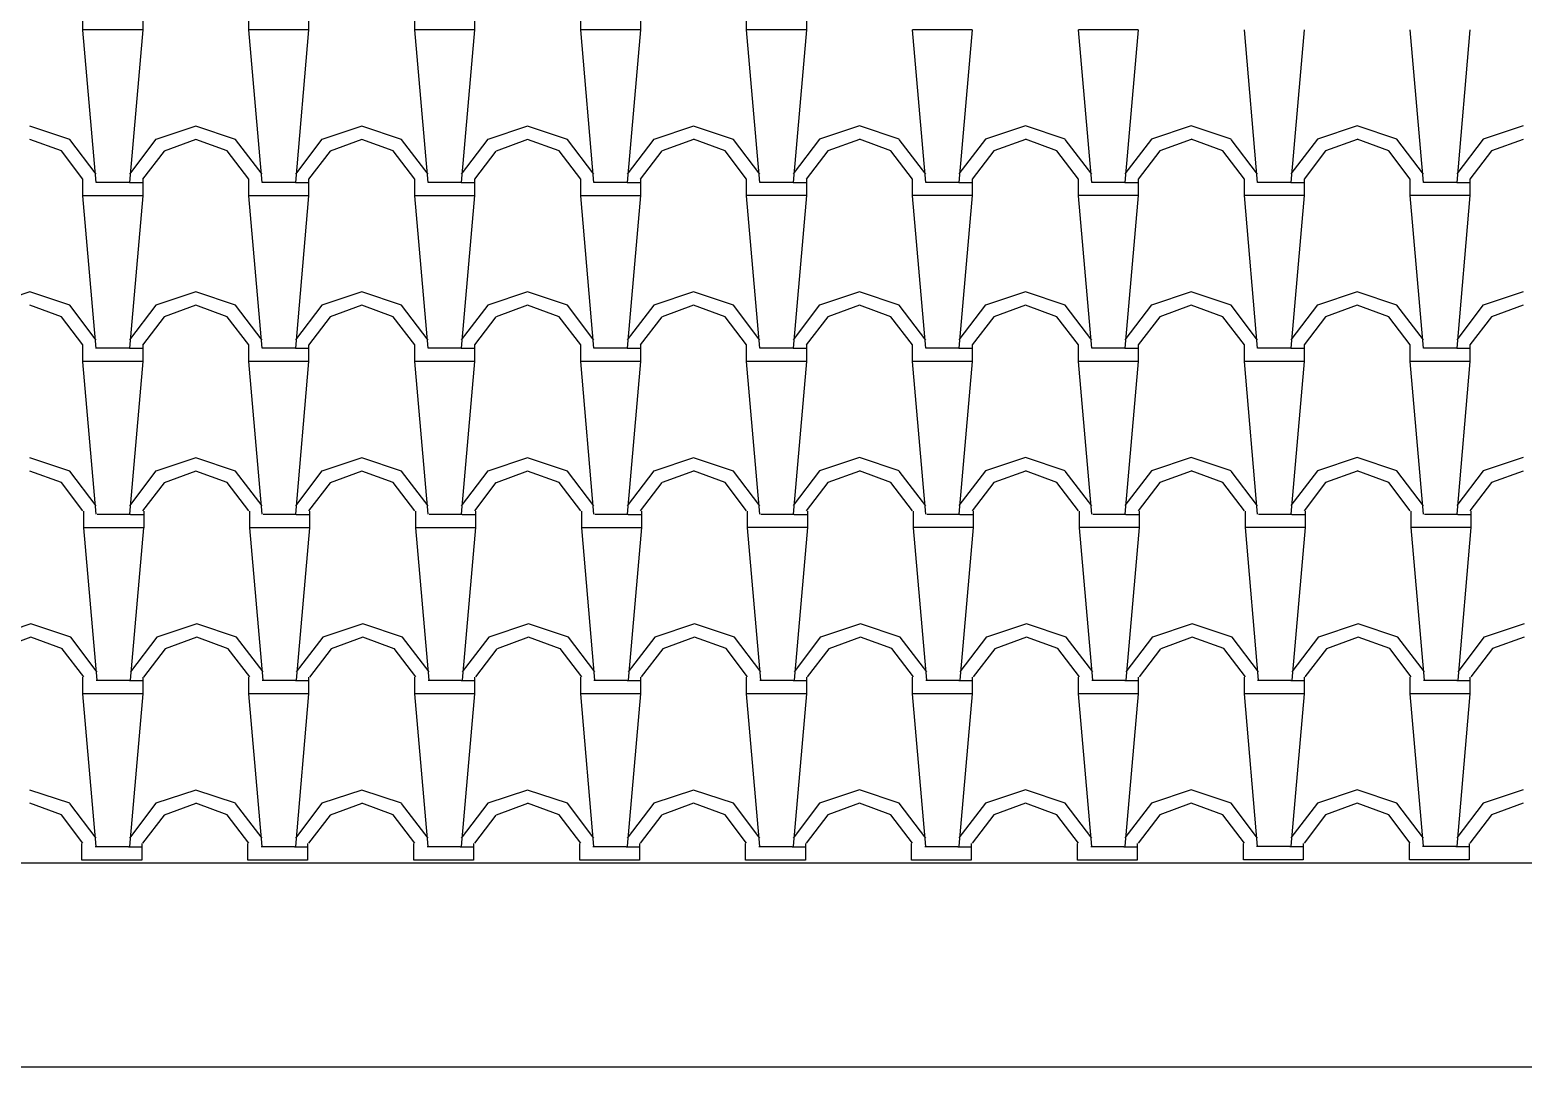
# Model space of a CAD drawing. Extents: x 32549 to 39694, y 7645 to 11950.
# Drawn here: x 34305.8 to 34440.8, y 8915.9 to 9009.8 of the extents above; entities that cross this region are included whole.
import ezdxf

# ---------------------------------------------------------------- set-up
doc = ezdxf.new("R2010")
doc.units = 0
doc.header["$LTSCALE"] = 80
doc.header["$MEASUREMENT"] = 0
doc.layers.add('C3', color=3, linetype='CONTINUOUS')
doc.layers.add('ROOF', color=11, linetype='CONTINUOUS')

msp = doc.modelspace()

# ---------------------------------------------------------------- linework, layer by layer
at = {"layer": 'C3'}
for p, q in [((34986.15, 8934.39), (34021.15, 8934.39)), ((34986.15, 8915.92), (34021.15, 8915.92))]:
    msp.add_line(p, q, dxfattribs=at)
at = {"layer": 'ROOF'}
for p, q in [((34310.63, 9009.75), (34310.63, 9011.25)), ((34316.03, 9011.25), (34316.03, 9009.75)), ((34325.63, 9009.75), (34325.63, 9011.25)), ((34331.03, 9011.25), (34331.03, 9009.75)), ((34340.63, 9009.75), (34340.63, 9011.25)), ((34346.03, 9011.25), (34346.03, 9009.75)), ((34355.63, 9009.75), (34355.63, 9011.25)), ((34361.03, 9011.25), (34361.03, 9009.75)), ((34370.63, 9009.76), (34370.63, 9011.26)), ((34376.03, 9011.26), (34376.03, 9009.76)), ((34314.83, 9009.75), (34310.63, 9009.75)), ((34311.83, 8995.94), (34310.63, 9009.74)), ((34316.03, 9009.75), (34314.83, 9009.75)), ((34316.03, 9009.75), (34314.83, 8995.95)), ((34326.83, 8995.95), (34325.63, 9009.75)), ((34329.83, 9009.75), (34325.63, 9009.75)), ((34331.03, 9009.75), (34329.83, 9009.75)), ((34331.03, 9009.75), (34329.83, 8995.95)), ((34341.83, 8995.95), (34340.63, 9009.75)), ((34344.83, 9009.75), (34340.63, 9009.75)), ((34346.03, 9009.75), (34344.83, 9009.75)), ((34346.03, 9009.75), (34344.83, 8995.95)), ((34356.83, 8995.95), (34355.63, 9009.75)), ((34359.83, 9009.75), (34355.63, 9009.75)), ((34361.03, 9009.76), (34359.83, 8995.96)), ((34361.03, 9009.75), (34359.83, 9009.75)), ((34374.83, 9009.76), (34370.63, 9009.76)), ((34371.83, 8995.95), (34370.63, 9009.75)), ((34376.03, 9009.76), (34374.83, 8995.96)), ((34376.03, 9009.76), (34374.83, 9009.76)), ((34389.83, 9009.76), (34385.63, 9009.76)), ((34386.83, 8995.95), (34385.63, 9009.75)), ((34391.03, 9009.76), (34389.83, 8995.96)), ((34391.03, 9009.76), (34389.83, 9009.76)), ((34404.83, 9009.76), (34400.63, 9009.76)), ((34401.83, 8995.95), (34400.63, 9009.75)), ((34406.03, 9009.76), (34404.83, 8995.96)), ((34406.03, 9009.76), (34404.83, 9009.76)), ((34416.83, 8995.96), (34415.63, 9009.76)), ((34421.03, 9009.76), (34419.83, 8995.96)), ((34431.83, 8995.96), (34430.63, 9009.76)), ((34436.03, 9009.76), (34434.83, 8995.96)), ((34309.43, 8999.85), (34305.83, 9001.05)), ((34320.83, 9001.05), (34317.23, 8999.85)), ((34324.43, 8999.85), (34320.83, 9001.05)), ((34335.83, 9001.05), (34332.23, 8999.85)), ((34339.43, 8999.85), (34335.83, 9001.05)), ((34350.83, 9001.05), (34347.23, 8999.85)), ((34354.43, 8999.85), (34350.83, 9001.05)), ((34365.83, 9001.05), (34362.23, 8999.85)), ((34369.43, 8999.85), (34365.83, 9001.05)), ((34380.83, 9001.06), (34377.23, 8999.86)), ((34384.43, 8999.86), (34380.83, 9001.06)), ((34395.83, 9001.06), (34392.23, 8999.86)), ((34399.43, 8999.86), (34395.83, 9001.06)), ((34410.83, 9001.06), (34407.23, 8999.86)), ((34414.43, 8999.86), (34410.83, 9001.06)), ((34425.83, 9001.06), (34422.23, 8999.86)), ((34429.43, 8999.86), (34425.83, 9001.06)), ((34440.83, 9001.06), (34437.23, 8999.86)), ((34308.68, 8998.8), (34305.83, 8999.85)), ((34311.83, 8996.69), (34309.43, 8999.84)), ((34317.23, 8999.86), (34314.83, 8996.71)), ((34320.83, 8999.84), (34317.98, 8998.79)), ((34323.68, 8998.8), (34320.83, 8999.85)), ((34326.83, 8996.69), (34324.43, 8999.84)), ((34332.23, 8999.86), (34329.83, 8996.71)), ((34335.83, 8999.84), (34332.98, 8998.79)), ((34338.68, 8998.8), (34335.83, 8999.85)), ((34341.83, 8996.7), (34339.43, 8999.85)), ((34347.23, 8999.86), (34344.83, 8996.71)), ((34350.83, 8999.84), (34347.98, 8998.79)), ((34353.68, 8998.8), (34350.83, 8999.85)), ((34356.83, 8996.7), (34354.43, 8999.85)), ((34362.23, 8999.86), (34359.83, 8996.71)), ((34365.83, 8999.85), (34362.98, 8998.8)), ((34368.68, 8998.81), (34365.83, 8999.86)), ((34371.83, 8996.7), (34369.43, 8999.85)), ((34377.23, 8999.87), (34374.83, 8996.72)), ((34380.83, 8999.85), (34377.98, 8998.8)), ((34383.68, 8998.81), (34380.83, 8999.86)), ((34386.83, 8996.7), (34384.43, 8999.85)), ((34392.23, 8999.87), (34389.83, 8996.72)), ((34395.83, 8999.85), (34392.98, 8998.8)), ((34398.68, 8998.81), (34395.83, 8999.86)), ((34401.83, 8996.7), (34399.43, 8999.85)), ((34407.23, 8999.87), (34404.83, 8996.72)), ((34410.83, 8999.85), (34407.98, 8998.8)), ((34413.68, 8998.81), (34410.83, 8999.86)), ((34416.83, 8996.7), (34414.43, 8999.85)), ((34422.23, 8999.87), (34419.83, 8996.72)), ((34425.83, 8999.85), (34422.98, 8998.8)), ((34428.68, 8998.81), (34425.83, 8999.86)), ((34431.83, 8996.71), (34429.43, 8999.86)), ((34437.23, 8999.87), (34434.83, 8996.72)), ((34440.83, 8999.85), (34437.98, 8998.8)), ((34310.63, 8996.25), (34308.68, 8998.8)), ((34317.97, 8998.79), (34316.02, 8996.24)), ((34325.63, 8996.25), (34323.68, 8998.8)), ((34332.97, 8998.79), (34331.02, 8996.24)), ((34340.63, 8996.25), (34338.68, 8998.8)), ((34347.97, 8998.79), (34346.02, 8996.24)), ((34355.63, 8996.26), (34353.68, 8998.81)), ((34362.97, 8998.8), (34361.02, 8996.25)), ((34370.63, 8996.26), (34368.68, 8998.81)), ((34377.97, 8998.8), (34376.02, 8996.25)), ((34385.63, 8996.26), (34383.68, 8998.81)), ((34392.98, 8998.8), (34391.03, 8996.25)), ((34400.63, 8996.26), (34398.68, 8998.81)), ((34407.98, 8998.8), (34406.03, 8996.25)), ((34415.63, 8996.26), (34413.68, 8998.81)), ((34422.98, 8998.8), (34421.03, 8996.25)), ((34430.63, 8996.26), (34428.68, 8998.81)), ((34437.98, 8998.8), (34436.03, 8996.25)), ((34310.63, 8994.75), (34310.63, 8996.25)), ((34314.83, 8995.95), (34311.83, 8995.95)), ((34314.83, 8995.95), (34316.03, 8995.95)), ((34316.03, 8996.25), (34316.03, 8994.75)), ((34325.63, 8994.75), (34325.63, 8996.25)), ((34329.83, 8995.95), (34326.83, 8995.95)), ((34329.83, 8995.95), (34331.03, 8995.95)), ((34331.03, 8996.25), (34331.03, 8994.75)), ((34340.63, 8994.75), (34340.63, 8996.25)), ((34344.83, 8995.95), (34341.83, 8995.95)), ((34344.83, 8995.95), (34346.03, 8995.95)), ((34346.03, 8996.25), (34346.03, 8994.75)), ((34355.63, 8994.75), (34355.63, 8996.25)), ((34359.83, 8995.95), (34356.83, 8995.95)), ((34359.83, 8995.95), (34361.03, 8995.95)), ((34361.03, 8996.25), (34361.03, 8994.75)), ((34370.63, 8994.76), (34370.63, 8996.26)), ((34374.83, 8995.96), (34371.83, 8995.96)), ((34374.83, 8995.96), (34376.03, 8995.96)), ((34376.03, 8996.26), (34376.03, 8994.76)), ((34385.63, 8994.76), (34385.63, 8996.26)), ((34389.83, 8995.96), (34386.83, 8995.96)), ((34389.83, 8995.96), (34391.03, 8995.96)), ((34391.03, 8996.26), (34391.03, 8994.76)), ((34400.63, 8994.76), (34400.63, 8996.26)), ((34404.83, 8995.96), (34401.83, 8995.96)), ((34404.83, 8995.96), (34406.03, 8995.96)), ((34406.03, 8996.26), (34406.03, 8994.76)), ((34415.63, 8994.76), (34415.63, 8996.26)), ((34419.83, 8995.96), (34416.83, 8995.96)), ((34419.83, 8995.96), (34421.03, 8995.96)), ((34421.03, 8996.26), (34421.03, 8994.76)), ((34430.63, 8994.76), (34430.63, 8996.26)), ((34434.83, 8995.96), (34431.83, 8995.96)), ((34434.83, 8995.96), (34436.03, 8995.96)), ((34436.03, 8996.26), (34436.03, 8994.76)), ((34314.83, 8994.75), (34310.63, 8994.75)), ((34311.83, 8980.94), (34310.63, 8994.74)), ((34316.03, 8994.75), (34314.83, 8994.75)), ((34316.03, 8994.75), (34314.83, 8980.95)), ((34329.83, 8994.75), (34325.63, 8994.75)), ((34326.83, 8980.95), (34325.63, 8994.75)), ((34331.03, 8994.75), (34329.83, 8994.75)), ((34331.03, 8994.75), (34329.83, 8980.95)), ((34344.83, 8994.75), (34340.63, 8994.75)), ((34341.83, 8980.95), (34340.63, 8994.75)), ((34346.03, 8994.76), (34344.83, 8980.96)), ((34346.03, 8994.75), (34344.83, 8994.75)), ((34359.83, 8994.75), (34355.63, 8994.75)), ((34356.83, 8980.95), (34355.63, 8994.75)), ((34361.03, 8994.76), (34359.83, 8980.96)), ((34361.03, 8994.75), (34359.83, 8994.75)), ((34374.83, 8994.76), (34370.63, 8994.76)), ((34371.83, 8980.95), (34370.63, 8994.75)), ((34376.03, 8994.76), (34374.83, 8980.96)), ((34376.03, 8994.76), (34374.83, 8994.76)), ((34389.83, 8994.76), (34385.63, 8994.76)), ((34386.83, 8980.95), (34385.63, 8994.75)), ((34391.03, 8994.76), (34389.83, 8980.96)), ((34391.03, 8994.76), (34389.83, 8994.76)), ((34404.83, 8994.76), (34400.63, 8994.76)), ((34401.83, 8980.95), (34400.63, 8994.75)), ((34406.03, 8994.76), (34404.83, 8980.96)), ((34406.03, 8994.76), (34404.83, 8994.76)), ((34419.83, 8994.76), (34415.63, 8994.76)), ((34416.83, 8980.96), (34415.63, 8994.76)), ((34421.03, 8994.76), (34419.83, 8994.76)), ((34421.03, 8994.76), (34419.83, 8980.96)), ((34434.83, 8994.76), (34430.63, 8994.76)), ((34431.83, 8980.96), (34430.63, 8994.76)), ((34436.03, 8994.76), (34434.83, 8994.76)), ((34436.03, 8994.76), (34434.83, 8980.96)), ((34305.83, 8986.05), (34302.23, 8984.85)), ((34309.43, 8984.85), (34305.83, 8986.05)), ((34320.83, 8986.05), (34317.23, 8984.85)), ((34324.43, 8984.85), (34320.83, 8986.05)), ((34335.83, 8986.05), (34332.23, 8984.85)), ((34339.43, 8984.85), (34335.83, 8986.05)), ((34350.83, 8986.05), (34347.23, 8984.85)), ((34354.43, 8984.85), (34350.83, 8986.05)), ((34365.83, 8986.05), (34362.23, 8984.85)), ((34369.43, 8984.85), (34365.83, 8986.05)), ((34380.83, 8986.06), (34377.23, 8984.86)), ((34384.43, 8984.86), (34380.83, 8986.06)), ((34395.83, 8986.06), (34392.23, 8984.86)), ((34399.43, 8984.86), (34395.83, 8986.06)), ((34410.83, 8986.06), (34407.23, 8984.86)), ((34414.43, 8984.86), (34410.83, 8986.06)), ((34425.83, 8986.06), (34422.23, 8984.86)), ((34429.43, 8984.86), (34425.83, 8986.06)), ((34440.83, 8986.06), (34437.23, 8984.86)), ((34308.68, 8983.8), (34305.83, 8984.85)), ((34311.83, 8981.69), (34309.43, 8984.84)), ((34317.23, 8984.86), (34314.83, 8981.71)), ((34320.83, 8984.84), (34317.98, 8983.79)), ((34323.68, 8983.8), (34320.83, 8984.85)), ((34326.83, 8981.69), (34324.43, 8984.84)), ((34332.23, 8984.86), (34329.83, 8981.71)), ((34335.83, 8984.84), (34332.98, 8983.79)), ((34338.68, 8983.8), (34335.83, 8984.85)), ((34341.83, 8981.7), (34339.43, 8984.85)), ((34347.23, 8984.86), (34344.83, 8981.71)), ((34350.83, 8984.84), (34347.98, 8983.79)), ((34353.68, 8983.8), (34350.83, 8984.85)), ((34356.83, 8981.7), (34354.43, 8984.85)), ((34362.23, 8984.86), (34359.83, 8981.71)), ((34365.83, 8984.85), (34362.98, 8983.8)), ((34368.68, 8983.81), (34365.83, 8984.86)), ((34371.83, 8981.7), (34369.43, 8984.85)), ((34377.23, 8984.87), (34374.83, 8981.72)), ((34380.83, 8984.85), (34377.98, 8983.8)), ((34383.68, 8983.81), (34380.83, 8984.86)), ((34386.83, 8981.7), (34384.43, 8984.85)), ((34392.23, 8984.87), (34389.83, 8981.72)), ((34395.83, 8984.85), (34392.98, 8983.8)), ((34398.68, 8983.81), (34395.83, 8984.86)), ((34401.83, 8981.7), (34399.43, 8984.85)), ((34407.23, 8984.87), (34404.83, 8981.72)), ((34410.83, 8984.85), (34407.98, 8983.8)), ((34413.68, 8983.81), (34410.83, 8984.86)), ((34416.83, 8981.7), (34414.43, 8984.85)), ((34422.23, 8984.87), (34419.83, 8981.72)), ((34425.83, 8984.85), (34422.98, 8983.8)), ((34428.68, 8983.81), (34425.83, 8984.86)), ((34431.83, 8981.71), (34429.43, 8984.86)), ((34437.23, 8984.87), (34434.83, 8981.72)), ((34440.83, 8984.85), (34437.98, 8983.8)), ((34310.63, 8981.25), (34308.68, 8983.8)), ((34317.97, 8983.79), (34316.02, 8981.24)), ((34325.63, 8981.25), (34323.68, 8983.8)), ((34332.97, 8983.79), (34331.02, 8981.24)), ((34340.63, 8981.25), (34338.68, 8983.8)), ((34347.97, 8983.8), (34346.02, 8981.25)), ((34355.63, 8981.26), (34353.68, 8983.81)), ((34362.97, 8983.8), (34361.02, 8981.25)), ((34370.63, 8981.26), (34368.68, 8983.81)), ((34377.97, 8983.8), (34376.02, 8981.25)), ((34385.63, 8981.26), (34383.68, 8983.81)), ((34392.98, 8983.8), (34391.03, 8981.25)), ((34400.63, 8981.26), (34398.68, 8983.81)), ((34407.98, 8983.8), (34406.03, 8981.25)), ((34415.63, 8981.26), (34413.68, 8983.81)), ((34422.98, 8983.8), (34421.03, 8981.25)), ((34430.63, 8981.26), (34428.68, 8983.81)), ((34437.98, 8983.8), (34436.03, 8981.25)), ((34310.63, 8979.75), (34310.63, 8981.25)), ((34314.83, 8980.95), (34311.83, 8980.95)), ((34314.83, 8980.95), (34316.03, 8980.95)), ((34316.03, 8981.25), (34316.03, 8979.75)), ((34325.63, 8979.75), (34325.63, 8981.25)), ((34329.83, 8980.95), (34326.83, 8980.95)), ((34329.83, 8980.95), (34331.03, 8980.95)), ((34331.03, 8981.25), (34331.03, 8979.75)), ((34340.63, 8979.75), (34340.63, 8981.25)), ((34344.83, 8980.95), (34341.83, 8980.95)), ((34344.83, 8980.95), (34346.03, 8980.95)), ((34346.03, 8981.25), (34346.03, 8979.75)), ((34355.63, 8979.75), (34355.63, 8981.25)), ((34359.83, 8980.95), (34356.83, 8980.95)), ((34359.83, 8980.95), (34361.03, 8980.95)), ((34361.03, 8981.25), (34361.03, 8979.75)), ((34370.63, 8979.76), (34370.63, 8981.26)), ((34374.83, 8980.96), (34371.83, 8980.96)), ((34374.83, 8980.96), (34376.03, 8980.96)), ((34376.03, 8981.26), (34376.03, 8979.76)), ((34385.63, 8979.76), (34385.63, 8981.26)), ((34389.83, 8980.96), (34386.83, 8980.96)), ((34389.83, 8980.96), (34391.03, 8980.96)), ((34391.03, 8981.26), (34391.03, 8979.76)), ((34400.63, 8979.76), (34400.63, 8981.26)), ((34404.83, 8980.96), (34401.83, 8980.96)), ((34404.83, 8980.96), (34406.03, 8980.96)), ((34406.03, 8981.26), (34406.03, 8979.76)), ((34415.63, 8979.76), (34415.63, 8981.26)), ((34419.83, 8980.96), (34416.83, 8980.96)), ((34419.83, 8980.96), (34421.03, 8980.96)), ((34421.03, 8981.26), (34421.03, 8979.76)), ((34430.63, 8979.76), (34430.63, 8981.26)), ((34434.83, 8980.96), (34431.83, 8980.96)), ((34434.83, 8980.96), (34436.03, 8980.96)), ((34436.03, 8981.26), (34436.03, 8979.76)), ((34314.83, 8979.75), (34310.63, 8979.75)), ((34311.83, 8965.94), (34310.63, 8979.74)), ((34316.03, 8979.75), (34314.83, 8965.95)), ((34316.03, 8979.75), (34314.83, 8979.75)), ((34329.83, 8979.75), (34325.63, 8979.75)), ((34326.83, 8965.95), (34325.63, 8979.75)), ((34331.03, 8979.75), (34329.83, 8965.95)), ((34331.03, 8979.75), (34329.83, 8979.75)), ((34344.83, 8979.75), (34340.63, 8979.75)), ((34341.83, 8965.95), (34340.63, 8979.75)), ((34346.03, 8979.76), (34344.83, 8965.96)), ((34346.03, 8979.75), (34344.83, 8979.75)), ((34359.83, 8979.75), (34355.63, 8979.75)), ((34356.83, 8965.95), (34355.63, 8979.75)), ((34361.03, 8979.76), (34359.83, 8965.96)), ((34361.03, 8979.75), (34359.83, 8979.75)), ((34374.83, 8979.76), (34370.63, 8979.76)), ((34371.83, 8965.95), (34370.63, 8979.75)), ((34376.03, 8979.76), (34374.83, 8979.76)), ((34376.03, 8979.76), (34374.83, 8965.96)), ((34389.83, 8979.76), (34385.63, 8979.76)), ((34386.83, 8965.95), (34385.63, 8979.75)), ((34391.03, 8979.76), (34389.83, 8979.76)), ((34391.03, 8979.76), (34389.83, 8965.96)), ((34404.83, 8979.76), (34400.63, 8979.76)), ((34401.83, 8965.95), (34400.63, 8979.75)), ((34406.03, 8979.76), (34404.83, 8979.76)), ((34406.03, 8979.76), (34404.83, 8965.96)), ((34419.83, 8979.76), (34415.63, 8979.76)), ((34416.83, 8965.96), (34415.63, 8979.76)), ((34421.03, 8979.76), (34419.83, 8965.96)), ((34421.03, 8979.76), (34419.83, 8979.76)), ((34434.83, 8979.76), (34430.63, 8979.76)), ((34431.83, 8965.96), (34430.63, 8979.76)), ((34436.03, 8979.76), (34434.83, 8965.96)), ((34436.03, 8979.76), (34434.83, 8979.76)), ((34309.43, 8969.85), (34305.83, 8971.05)), ((34308.68, 8968.8), (34305.83, 8969.85)), ((34311.83, 8966.69), (34309.43, 8969.84)), ((34317.23, 8969.86), (34314.83, 8966.71)), ((34320.83, 8971.05), (34317.23, 8969.85)), ((34320.83, 8969.84), (34317.98, 8968.79)), ((34324.43, 8969.85), (34320.83, 8971.05)), ((34323.68, 8968.8), (34320.83, 8969.85)), ((34326.83, 8966.69), (34324.43, 8969.84)), ((34332.23, 8969.86), (34329.83, 8966.71)), ((34335.83, 8971.05), (34332.23, 8969.85)), ((34335.83, 8969.84), (34332.98, 8968.79)), ((34339.43, 8969.85), (34335.83, 8971.05)), ((34338.68, 8968.8), (34335.83, 8969.85)), ((34341.83, 8966.7), (34339.43, 8969.85)), ((34347.23, 8969.86), (34344.83, 8966.71)), ((34350.83, 8971.05), (34347.23, 8969.85)), ((34350.83, 8969.84), (34347.98, 8968.79)), ((34354.43, 8969.85), (34350.83, 8971.05)), ((34353.68, 8968.8), (34350.83, 8969.85)), ((34356.83, 8966.7), (34354.43, 8969.85)), ((34362.23, 8969.86), (34359.83, 8966.71)), ((34365.83, 8971.05), (34362.23, 8969.85)), ((34365.83, 8969.85), (34362.98, 8968.8)), ((34369.43, 8969.85), (34365.83, 8971.05)), ((34368.68, 8968.81), (34365.83, 8969.86)), ((34371.83, 8966.7), (34369.43, 8969.85)), ((34377.23, 8969.87), (34374.83, 8966.72)), ((34380.83, 8971.06), (34377.23, 8969.86)), ((34380.83, 8969.85), (34377.98, 8968.8)), ((34384.43, 8969.86), (34380.83, 8971.06)), ((34383.68, 8968.81), (34380.83, 8969.86)), ((34386.83, 8966.7), (34384.43, 8969.85)), ((34392.23, 8969.87), (34389.83, 8966.72)), ((34395.83, 8971.06), (34392.23, 8969.86)), ((34395.83, 8969.85), (34392.98, 8968.8)), ((34399.43, 8969.86), (34395.83, 8971.06)), ((34398.68, 8968.81), (34395.83, 8969.86)), ((34401.83, 8966.7), (34399.43, 8969.85)), ((34407.23, 8969.87), (34404.83, 8966.72)), ((34410.83, 8971.06), (34407.23, 8969.86)), ((34410.83, 8969.85), (34407.98, 8968.8)), ((34414.43, 8969.86), (34410.83, 8971.06)), ((34413.68, 8968.81), (34410.83, 8969.86)), ((34416.83, 8966.7), (34414.43, 8969.85)), ((34422.23, 8969.87), (34419.83, 8966.72)), ((34425.83, 8971.06), (34422.23, 8969.86)), ((34425.83, 8969.85), (34422.98, 8968.8)), ((34429.43, 8969.86), (34425.83, 8971.06)), ((34428.68, 8968.81), (34425.83, 8969.86)), ((34431.83, 8966.71), (34429.43, 8969.86)), ((34437.23, 8969.87), (34434.83, 8966.72)), ((34440.83, 8971.06), (34437.23, 8969.86)), ((34440.83, 8969.85), (34437.98, 8968.8)), ((34310.63, 8966.25), (34308.68, 8968.8)), ((34317.97, 8968.79), (34316.02, 8966.24)), ((34325.63, 8966.25), (34323.68, 8968.8)), ((34332.97, 8968.79), (34331.02, 8966.24)), ((34340.63, 8966.25), (34338.68, 8968.8)), ((34347.97, 8968.8), (34346.02, 8966.25)), ((34355.63, 8966.26), (34353.68, 8968.81)), ((34362.97, 8968.8), (34361.02, 8966.25)), ((34370.63, 8966.26), (34368.68, 8968.81)), ((34377.97, 8968.8), (34376.02, 8966.25)), ((34385.63, 8966.26), (34383.68, 8968.81)), ((34392.98, 8968.8), (34391.03, 8966.25)), ((34400.63, 8966.26), (34398.68, 8968.81)), ((34407.98, 8968.8), (34406.03, 8966.25)), ((34415.63, 8966.26), (34413.68, 8968.81)), ((34422.98, 8968.8), (34421.03, 8966.25)), ((34430.63, 8966.26), (34428.68, 8968.81)), ((34437.98, 8968.8), (34436.03, 8966.25)), ((34310.72, 8964.72), (34310.72, 8966.22)), ((34314.92, 8965.92), (34311.92, 8965.92)), ((34314.92, 8965.92), (34316.12, 8965.92)), ((34316.12, 8966.22), (34316.12, 8964.72)), ((34325.72, 8964.72), (34325.72, 8966.22)), ((34329.92, 8965.92), (34326.92, 8965.92)), ((34329.92, 8965.92), (34331.12, 8965.92)), ((34331.12, 8966.22), (34331.12, 8964.72)), ((34340.72, 8964.72), (34340.72, 8966.22)), ((34344.92, 8965.92), (34341.92, 8965.92)), ((34344.92, 8965.92), (34346.12, 8965.92)), ((34346.12, 8966.22), (34346.12, 8964.72)), ((34355.72, 8964.72), (34355.72, 8966.22)), ((34359.92, 8965.92), (34356.92, 8965.92)), ((34359.92, 8965.92), (34361.12, 8965.92)), ((34361.12, 8966.22), (34361.12, 8964.72)), ((34370.72, 8964.73), (34370.72, 8966.23)), ((34374.92, 8965.93), (34371.92, 8965.93)), ((34374.92, 8965.93), (34376.12, 8965.93)), ((34376.12, 8966.23), (34376.12, 8964.73)), ((34385.72, 8964.73), (34385.72, 8966.23)), ((34389.92, 8965.93), (34386.92, 8965.93)), ((34389.92, 8965.93), (34391.12, 8965.93)), ((34391.12, 8966.23), (34391.12, 8964.73)), ((34400.72, 8964.73), (34400.72, 8966.23)), ((34404.92, 8965.93), (34401.92, 8965.93)), ((34404.92, 8965.93), (34406.12, 8965.93)), ((34406.12, 8966.23), (34406.12, 8964.73)), ((34415.72, 8964.73), (34415.72, 8966.23)), ((34419.92, 8965.93), (34416.92, 8965.93)), ((34419.92, 8965.93), (34421.12, 8965.93)), ((34421.12, 8966.23), (34421.12, 8964.73)), ((34430.72, 8964.73), (34430.72, 8966.23)), ((34434.92, 8965.93), (34431.92, 8965.93)), ((34434.92, 8965.93), (34436.12, 8965.93)), ((34436.12, 8966.23), (34436.12, 8964.73)), ((34311.91, 8950.92), (34310.71, 8964.72)), ((34314.92, 8964.72), (34310.72, 8964.72)), ((34316.11, 8964.72), (34314.91, 8950.92)), ((34316.12, 8964.72), (34314.92, 8964.72)), ((34326.92, 8950.92), (34325.72, 8964.72)), ((34329.92, 8964.72), (34325.72, 8964.72)), ((34331.11, 8964.72), (34329.91, 8950.92)), ((34331.12, 8964.72), (34329.92, 8964.72)), ((34341.92, 8950.92), (34340.72, 8964.72)), ((34344.92, 8964.72), (34340.72, 8964.72)), ((34346.11, 8964.73), (34344.91, 8950.93)), ((34346.12, 8964.72), (34344.92, 8964.72)), ((34356.92, 8950.92), (34355.72, 8964.72)), ((34359.92, 8964.72), (34355.72, 8964.72)), ((34361.12, 8964.73), (34359.92, 8950.93)), ((34361.12, 8964.72), (34359.92, 8964.72)), ((34374.92, 8964.73), (34370.72, 8964.73)), ((34371.92, 8950.92), (34370.72, 8964.72)), ((34376.12, 8964.73), (34374.92, 8950.93)), ((34376.12, 8964.73), (34374.92, 8964.73)), ((34389.92, 8964.73), (34385.72, 8964.73)), ((34386.92, 8950.92), (34385.72, 8964.72)), ((34391.12, 8964.73), (34389.92, 8950.93)), ((34391.12, 8964.73), (34389.92, 8964.73)), ((34404.92, 8964.73), (34400.72, 8964.73)), ((34401.92, 8950.92), (34400.72, 8964.72)), ((34406.12, 8964.73), (34404.92, 8950.93)), ((34406.12, 8964.73), (34404.92, 8964.73)), ((34416.92, 8950.93), (34415.72, 8964.73)), ((34419.92, 8964.73), (34415.72, 8964.73)), ((34421.12, 8964.73), (34419.92, 8964.73)), ((34421.12, 8964.73), (34419.92, 8950.93)), ((34431.92, 8950.93), (34430.72, 8964.73)), ((34434.92, 8964.73), (34430.72, 8964.73)), ((34436.12, 8964.74), (34434.92, 8950.94)), ((34436.12, 8964.73), (34434.92, 8964.73)), ((34305.92, 8956.02), (34302.32, 8954.82)), ((34309.52, 8954.82), (34305.92, 8956.02)), ((34320.92, 8956.02), (34317.32, 8954.82)), ((34324.52, 8954.82), (34320.92, 8956.02)), ((34335.92, 8956.02), (34332.32, 8954.82)), ((34339.52, 8954.82), (34335.92, 8956.02)), ((34350.92, 8956.02), (34347.32, 8954.82)), ((34354.52, 8954.82), (34350.92, 8956.02)), ((34365.92, 8956.03), (34362.32, 8954.83)), ((34369.52, 8954.83), (34365.92, 8956.03)), ((34380.92, 8956.03), (34377.32, 8954.83)), ((34384.52, 8954.83), (34380.92, 8956.03)), ((34395.92, 8956.03), (34392.32, 8954.83)), ((34399.52, 8954.83), (34395.92, 8956.03)), ((34410.92, 8956.03), (34407.32, 8954.83)), ((34414.52, 8954.83), (34410.92, 8956.03)), ((34425.92, 8956.03), (34422.32, 8954.83)), ((34429.52, 8954.83), (34425.92, 8956.03)), ((34440.92, 8956.03), (34437.32, 8954.83)), ((34305.92, 8954.81), (34303.07, 8953.76)), ((34308.77, 8953.77), (34305.92, 8954.82)), ((34310.71, 8951.22), (34308.76, 8953.77)), ((34311.92, 8951.66), (34309.52, 8954.81)), ((34317.32, 8954.83), (34314.92, 8951.68)), ((34318.06, 8953.76), (34316.11, 8951.21)), ((34320.92, 8954.81), (34318.07, 8953.76)), ((34323.77, 8953.77), (34320.92, 8954.82)), ((34325.71, 8951.22), (34323.76, 8953.77)), ((34326.92, 8951.67), (34324.52, 8954.82)), ((34332.32, 8954.83), (34329.92, 8951.68)), ((34333.06, 8953.76), (34331.11, 8951.21)), ((34335.92, 8954.81), (34333.07, 8953.76)), ((34338.77, 8953.77), (34335.92, 8954.82)), ((34340.71, 8951.23), (34338.76, 8953.78)), ((34341.92, 8951.67), (34339.52, 8954.82)), ((34347.32, 8954.83), (34344.92, 8951.68)), ((34348.06, 8953.77), (34346.11, 8951.22)), ((34350.92, 8954.82), (34348.07, 8953.77)), ((34353.77, 8953.77), (34350.92, 8954.82)), ((34355.72, 8951.23), (34353.77, 8953.78)), ((34356.92, 8951.67), (34354.52, 8954.82)), ((34362.32, 8954.83), (34359.92, 8951.68)), ((34363.06, 8953.77), (34361.11, 8951.22)), ((34365.92, 8954.82), (34363.07, 8953.77)), ((34368.77, 8953.78), (34365.92, 8954.83)), ((34370.72, 8951.23), (34368.77, 8953.78)), ((34371.92, 8951.67), (34369.52, 8954.82)), ((34377.32, 8954.84), (34374.92, 8951.69)), ((34378.06, 8953.77), (34376.11, 8951.22)), ((34380.92, 8954.82), (34378.07, 8953.77)), ((34383.77, 8953.78), (34380.92, 8954.83)), ((34385.72, 8951.23), (34383.77, 8953.78)), ((34386.92, 8951.67), (34384.52, 8954.82)), ((34392.32, 8954.84), (34389.92, 8951.69)), ((34393.06, 8953.77), (34391.11, 8951.22)), ((34395.92, 8954.82), (34393.07, 8953.77)), ((34398.77, 8953.78), (34395.92, 8954.83)), ((34400.72, 8951.23), (34398.77, 8953.78)), ((34401.92, 8951.67), (34399.52, 8954.82)), ((34407.32, 8954.84), (34404.92, 8951.69)), ((34408.06, 8953.77), (34406.11, 8951.22)), ((34410.92, 8954.82), (34408.07, 8953.77)), ((34413.77, 8953.78), (34410.92, 8954.83)), ((34415.72, 8951.23), (34413.77, 8953.78)), ((34416.92, 8951.67), (34414.52, 8954.82)), ((34422.32, 8954.84), (34419.92, 8951.69)), ((34423.06, 8953.77), (34421.11, 8951.22)), ((34425.92, 8954.82), (34423.07, 8953.77)), ((34428.77, 8953.78), (34425.92, 8954.83)), ((34430.72, 8951.23), (34428.77, 8953.78)), ((34431.92, 8951.68), (34429.52, 8954.83)), ((34437.32, 8954.84), (34434.92, 8951.69)), ((34438.07, 8953.78), (34436.12, 8951.23)), ((34440.92, 8954.83), (34438.07, 8953.78)), ((34310.63, 8949.69), (34310.63, 8951.19)), ((34314.83, 8950.89), (34311.83, 8950.89)), ((34314.83, 8950.89), (34316.03, 8950.89)), ((34316.03, 8951.19), (34316.03, 8949.69)), ((34325.63, 8949.69), (34325.63, 8951.19)), ((34329.83, 8950.89), (34326.83, 8950.89)), ((34329.83, 8950.89), (34331.03, 8950.89)), ((34331.03, 8951.19), (34331.03, 8949.69)), ((34340.63, 8949.69), (34340.63, 8951.19)), ((34344.83, 8950.89), (34341.83, 8950.89)), ((34344.83, 8950.89), (34346.03, 8950.89)), ((34346.03, 8951.19), (34346.03, 8949.69)), ((34355.63, 8949.69), (34355.63, 8951.19)), ((34359.83, 8950.89), (34356.83, 8950.89)), ((34359.83, 8950.89), (34361.03, 8950.89)), ((34361.03, 8951.19), (34361.03, 8949.69)), ((34370.63, 8949.69), (34370.63, 8951.19)), ((34374.83, 8950.89), (34371.83, 8950.89)), ((34374.83, 8950.89), (34376.03, 8950.89)), ((34376.03, 8951.19), (34376.03, 8949.69)), ((34385.63, 8949.7), (34385.63, 8951.2)), ((34389.83, 8950.9), (34386.83, 8950.9)), ((34389.83, 8950.9), (34391.03, 8950.9)), ((34391.03, 8951.2), (34391.03, 8949.7)), ((34400.63, 8949.7), (34400.63, 8951.2)), ((34404.83, 8950.9), (34401.83, 8950.9)), ((34404.83, 8950.9), (34406.03, 8950.9)), ((34406.03, 8951.2), (34406.03, 8949.7)), ((34415.63, 8949.7), (34415.63, 8951.2)), ((34419.83, 8950.9), (34416.83, 8950.9)), ((34419.83, 8950.9), (34421.03, 8950.9)), ((34421.03, 8951.2), (34421.03, 8949.7)), ((34430.63, 8949.7), (34430.63, 8951.2)), ((34434.83, 8950.9), (34431.83, 8950.9)), ((34434.83, 8950.9), (34436.03, 8950.9)), ((34436.03, 8951.2), (34436.03, 8949.7)), ((34314.83, 8949.69), (34310.63, 8949.69)), ((34311.83, 8935.88), (34310.63, 8949.68)), ((34316.03, 8949.69), (34314.83, 8949.69)), ((34316.03, 8949.69), (34314.83, 8935.89)), ((34329.83, 8949.69), (34325.63, 8949.69)), ((34326.83, 8935.88), (34325.63, 8949.68)), ((34331.03, 8949.69), (34329.83, 8949.69)), ((34331.03, 8949.69), (34329.83, 8935.89)), ((34341.83, 8935.89), (34340.63, 8949.69)), ((34344.83, 8949.69), (34340.63, 8949.69)), ((34346.03, 8949.69), (34344.83, 8949.69)), ((34346.03, 8949.69), (34344.83, 8935.89)), ((34356.83, 8935.89), (34355.63, 8949.69)), ((34359.83, 8949.69), (34355.63, 8949.69)), ((34361.03, 8949.7), (34359.83, 8935.9)), ((34361.03, 8949.69), (34359.83, 8949.69)), ((34374.83, 8949.69), (34370.63, 8949.69)), ((34371.83, 8935.89), (34370.63, 8949.69)), ((34376.03, 8949.7), (34374.83, 8935.9)), ((34376.03, 8949.69), (34374.83, 8949.69)), ((34389.83, 8949.7), (34385.63, 8949.7)), ((34386.83, 8935.89), (34385.63, 8949.69)), ((34391.03, 8949.7), (34389.83, 8935.9)), ((34391.03, 8949.7), (34389.83, 8949.7)), ((34404.83, 8949.7), (34400.63, 8949.7)), ((34401.83, 8935.89), (34400.63, 8949.69)), ((34406.03, 8949.7), (34404.83, 8935.9)), ((34406.03, 8949.7), (34404.83, 8949.7)), ((34419.83, 8949.7), (34415.63, 8949.7)), ((34416.83, 8935.89), (34415.63, 8949.69)), ((34421.03, 8949.7), (34419.83, 8949.7)), ((34421.03, 8949.7), (34419.83, 8935.9)), ((34431.83, 8935.9), (34430.63, 8949.7)), ((34434.83, 8949.7), (34430.63, 8949.7)), ((34436.03, 8949.7), (34434.83, 8949.7)), ((34436.03, 8949.7), (34434.83, 8935.9)), ((34309.43, 8939.79), (34305.83, 8940.99)), ((34320.83, 8940.99), (34317.23, 8939.79)), ((34324.43, 8939.79), (34320.83, 8940.99)), ((34335.83, 8940.99), (34332.23, 8939.79)), ((34339.43, 8939.79), (34335.83, 8940.99)), ((34350.83, 8940.99), (34347.23, 8939.79)), ((34354.43, 8939.79), (34350.83, 8940.99)), ((34365.83, 8940.99), (34362.23, 8939.79)), ((34369.43, 8939.79), (34365.83, 8940.99)), ((34380.83, 8941), (34377.23, 8939.8)), ((34384.43, 8939.8), (34380.83, 8941)), ((34395.83, 8941), (34392.23, 8939.8)), ((34399.43, 8939.8), (34395.83, 8941)), ((34410.83, 8941), (34407.23, 8939.8)), ((34414.43, 8939.8), (34410.83, 8941)), ((34425.83, 8941), (34422.23, 8939.8)), ((34429.43, 8939.8), (34425.83, 8941)), ((34440.83, 8941), (34437.23, 8939.8)), ((34308.68, 8938.74), (34305.83, 8939.79)), ((34310.63, 8936.19), (34308.68, 8938.74)), ((34311.83, 8936.63), (34309.43, 8939.78)), ((34317.23, 8939.8), (34314.83, 8936.65)), ((34317.97, 8938.73), (34316.02, 8936.18)), ((34320.83, 8939.78), (34317.98, 8938.73)), ((34323.68, 8938.74), (34320.83, 8939.79)), ((34325.63, 8936.19), (34323.68, 8938.74)), ((34326.83, 8936.63), (34324.43, 8939.78)), ((34332.23, 8939.8), (34329.83, 8936.65)), ((34332.97, 8938.73), (34331.02, 8936.18)), ((34335.83, 8939.78), (34332.98, 8938.73)), ((34338.68, 8938.74), (34335.83, 8939.79)), ((34340.63, 8936.19), (34338.68, 8938.74)), ((34341.83, 8936.63), (34339.43, 8939.78)), ((34347.23, 8939.8), (34344.83, 8936.65)), ((34347.97, 8938.73), (34346.02, 8936.18)), ((34350.83, 8939.78), (34347.98, 8938.73)), ((34353.68, 8938.74), (34350.83, 8939.79)), ((34355.63, 8936.19), (34353.68, 8938.74)), ((34356.83, 8936.64), (34354.43, 8939.79)), ((34362.23, 8939.8), (34359.83, 8936.65)), ((34362.97, 8938.74), (34361.02, 8936.19)), ((34365.83, 8939.79), (34362.98, 8938.74)), ((34368.68, 8938.74), (34365.83, 8939.79)), ((34370.63, 8936.2), (34368.68, 8938.75)), ((34371.83, 8936.64), (34369.43, 8939.79)), ((34377.23, 8939.8), (34374.83, 8936.65)), ((34377.97, 8938.74), (34376.02, 8936.19)), ((34380.83, 8939.79), (34377.98, 8938.74)), ((34383.68, 8938.75), (34380.83, 8939.8)), ((34385.63, 8936.2), (34383.68, 8938.75)), ((34386.83, 8936.64), (34384.43, 8939.79)), ((34392.23, 8939.81), (34389.83, 8936.66)), ((34392.98, 8938.74), (34391.03, 8936.19)), ((34395.83, 8939.79), (34392.98, 8938.74)), ((34398.68, 8938.75), (34395.83, 8939.8)), ((34400.63, 8936.2), (34398.68, 8938.75)), ((34401.83, 8936.64), (34399.43, 8939.79)), ((34407.23, 8939.81), (34404.83, 8936.66)), ((34407.98, 8938.74), (34406.03, 8936.19)), ((34410.83, 8939.79), (34407.98, 8938.74)), ((34413.68, 8938.75), (34410.83, 8939.8)), ((34415.63, 8936.2), (34413.68, 8938.75)), ((34416.83, 8936.64), (34414.43, 8939.79)), ((34422.23, 8939.81), (34419.83, 8936.66)), ((34422.98, 8938.74), (34421.03, 8936.19)), ((34425.83, 8939.79), (34422.98, 8938.74)), ((34428.68, 8938.75), (34425.83, 8939.8)), ((34430.63, 8936.2), (34428.68, 8938.75)), ((34431.83, 8936.64), (34429.43, 8939.79)), ((34437.23, 8939.81), (34434.83, 8936.66)), ((34437.98, 8938.74), (34436.03, 8936.19)), ((34440.83, 8939.79), (34437.98, 8938.74)), ((34310.54, 8934.65), (34310.54, 8936.15)), ((34315.94, 8936.15), (34315.94, 8934.65)), ((34325.54, 8934.66), (34325.54, 8936.16)), ((34330.94, 8936.16), (34330.94, 8934.66)), ((34340.54, 8934.66), (34340.54, 8936.16)), ((34345.94, 8936.16), (34345.94, 8934.66)), ((34355.54, 8934.66), (34355.54, 8936.16)), ((34360.94, 8936.16), (34360.94, 8934.66)), ((34370.54, 8934.66), (34370.54, 8936.16)), ((34375.94, 8936.16), (34375.94, 8934.66)), ((34385.54, 8934.66), (34385.54, 8936.16)), ((34390.94, 8936.16), (34390.94, 8934.66)), ((34400.54, 8934.66), (34400.54, 8936.16)), ((34405.94, 8936.16), (34405.94, 8934.66)), ((34415.54, 8934.67), (34415.54, 8936.17)), ((34420.94, 8936.17), (34420.94, 8934.67)), ((34430.55, 8934.67), (34430.55, 8936.17)), ((34435.95, 8936.17), (34435.95, 8934.67)), ((34314.74, 8934.65), (34310.54, 8934.65)), ((34314.74, 8935.85), (34311.74, 8935.85)), ((34314.74, 8935.85), (34315.94, 8935.85)), ((34315.94, 8934.65), (34314.74, 8934.65)), ((34329.74, 8934.66), (34325.54, 8934.66)), ((34329.74, 8935.86), (34326.74, 8935.86)), ((34329.74, 8935.86), (34330.94, 8935.86)), ((34330.94, 8934.66), (34329.74, 8934.66)), ((34344.74, 8934.66), (34340.54, 8934.66)), ((34344.74, 8935.86), (34341.74, 8935.86)), ((34344.74, 8935.86), (34345.94, 8935.86)), ((34345.94, 8934.66), (34344.74, 8934.66)), ((34359.74, 8934.66), (34355.54, 8934.66)), ((34359.74, 8935.86), (34356.74, 8935.86)), ((34359.74, 8935.86), (34360.94, 8935.86)), ((34360.94, 8934.66), (34359.74, 8934.66)), ((34374.74, 8934.66), (34370.54, 8934.66)), ((34374.74, 8935.86), (34371.74, 8935.86)), ((34374.74, 8935.86), (34375.94, 8935.86)), ((34375.94, 8934.66), (34374.74, 8934.66)), ((34389.74, 8934.66), (34385.54, 8934.66)), ((34389.74, 8935.86), (34386.74, 8935.86)), ((34389.74, 8935.86), (34390.94, 8935.86)), ((34390.94, 8934.66), (34389.74, 8934.66)), ((34404.74, 8934.66), (34400.54, 8934.66)), ((34404.74, 8935.86), (34401.74, 8935.86)), ((34404.74, 8935.86), (34405.94, 8935.86)), ((34405.94, 8934.66), (34404.74, 8934.66)), ((34419.74, 8934.67), (34415.54, 8934.67)), ((34419.74, 8935.87), (34416.74, 8935.87)), ((34419.74, 8935.87), (34420.94, 8935.87)), ((34420.94, 8934.67), (34419.74, 8934.67)), ((34434.75, 8934.67), (34430.55, 8934.67)), ((34434.75, 8935.87), (34431.75, 8935.87)), ((34434.75, 8935.87), (34435.95, 8935.87)), ((34435.95, 8934.67), (34434.75, 8934.67))]:
    msp.add_line(p, q, dxfattribs=at)

doc.saveas('drawing.dxf')
